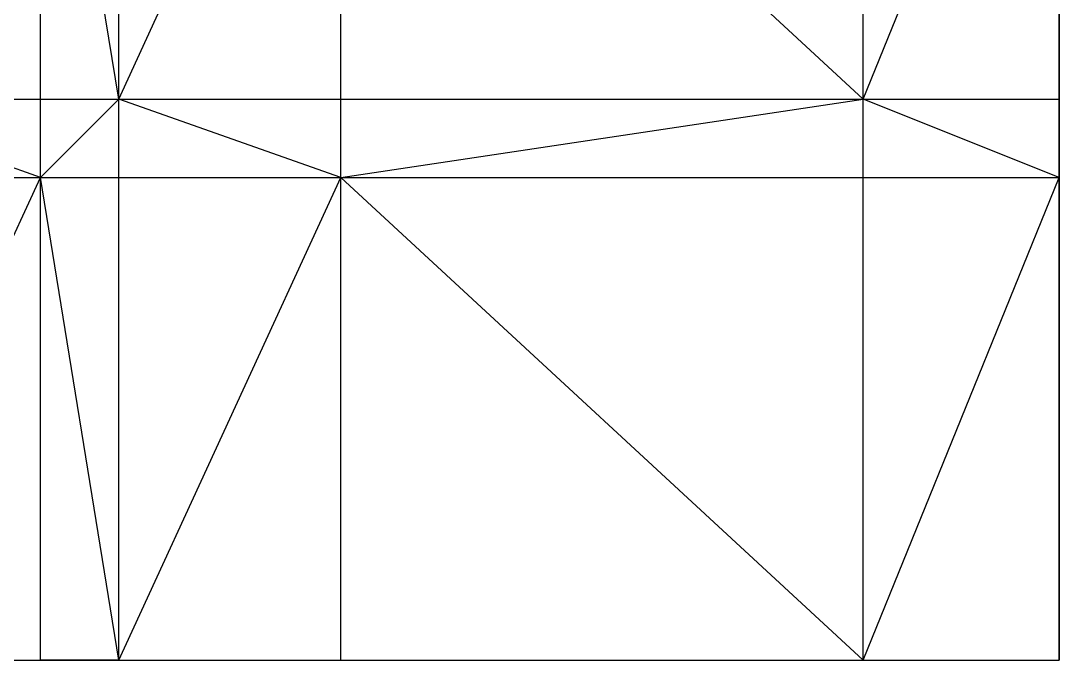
# Model space of a CAD drawing. Header units: metres. Extents: x 0 to 30, y 0 to 40.
# Drawn here: x 14.1 to 30, y 0 to 9.8 of the extents above; entities that cross this region are included whole.
import ezdxf

# ---------------------------------------------------------------- set-up
doc = ezdxf.new("R2010")
doc.units = ezdxf.units.M
for name, color, linetype in [('beam_x', 3, 'Continuous'), ('beam_y', 4, 'Continuous'), ('brace_xz', 1, 'Continuous'), ('brace_yz', 1, 'Continuous'), ('column', 7, 'Continuous'), ('floor_brace', 6, 'Continuous'), ('shear_wall_xz', 130, 'Continuous'), ('shear_wall_yz', 130, 'Continuous')]:
    doc.layers.add(name, color=color, linetype=linetype)

msp = doc.modelspace()

# ---------------------------------------------------------------- linework, layer by layer
at = {"layer": 'beam_x'}
for p, q in [((11, 8.6), (14.4, 8.6)), ((11, 8.6, 15), (14.4, 8.6, 15)), ((11, 8.6, 27), (14.4, 8.6, 27)), ((11, 8.6, 39), (14.4, 8.6, 39)), ((11, 8.6, 51), (14.4, 8.6, 51)), ((11, 8.6, 63), (14.4, 8.6, 63)), ((11, 8.6, 75), (14.4, 8.6, 75)), ((11, 8.6, 87), (14.4, 8.6, 87)), ((11, 8.6, 99), (14.4, 8.6, 99)), ((11, 8.6, 111), (14.4, 8.6, 111)), ((11, 8.6, 123), (14.4, 8.6, 123)), ((11, 8.6, 135), (14.4, 8.6, 135)), ((11, 8.6, 147), (14.4, 8.6, 147)), ((14.4, 8.6), (15.6, 8.6)), ((14.4, 8.6, 9), (15.6, 8.6, 9)), ((14.4, 8.6, 15), (15.6, 8.6, 15)), ((14.4, 8.6, 21), (15.6, 8.6, 21)), ((14.4, 8.6, 27), (15.6, 8.6, 27)), ((14.4, 8.6, 33), (15.6, 8.6, 33)), ((14.4, 8.6, 39), (15.6, 8.6, 39)), ((14.4, 8.6, 45), (15.6, 8.6, 45)), ((14.4, 8.6, 51), (15.6, 8.6, 51)), ((14.4, 8.6, 57), (15.6, 8.6, 57)), ((14.4, 8.6, 63), (15.6, 8.6, 63)), ((14.4, 8.6, 69), (15.6, 8.6, 69)), ((14.4, 8.6, 75), (15.6, 8.6, 75)), ((14.4, 8.6, 81), (15.6, 8.6, 81)), ((14.4, 8.6, 87), (15.6, 8.6, 87)), ((14.4, 8.6, 93), (15.6, 8.6, 93)), ((14.4, 8.6, 99), (15.6, 8.6, 99)), ((14.4, 8.6, 105), (15.6, 8.6, 105)), ((14.4, 8.6, 111), (15.6, 8.6, 111)), ((14.4, 8.6, 117), (15.6, 8.6, 117)), ((14.4, 8.6, 123), (15.6, 8.6, 123)), ((14.4, 8.6, 129), (15.6, 8.6, 129)), ((14.4, 8.6, 135), (15.6, 8.6, 135)), ((14.4, 8.6, 141), (15.6, 8.6, 141)), ((14.4, 8.6, 147), (15.6, 8.6, 147)), ((14.4, 8.6, 153), (15.6, 8.6, 153)), ((15.6, 8.6), (19, 8.6)), ((15.6, 8.6, 15), (19, 8.6, 15)), ((15.6, 8.6, 27), (19, 8.6, 27)), ((15.6, 8.6, 39), (19, 8.6, 39)), ((15.6, 8.6, 51), (19, 8.6, 51)), ((15.6, 8.6, 63), (19, 8.6, 63)), ((15.6, 8.6, 75), (19, 8.6, 75)), ((15.6, 8.6, 87), (19, 8.6, 87)), ((15.6, 8.6, 99), (19, 8.6, 99)), ((15.6, 8.6, 111), (19, 8.6, 111)), ((15.6, 8.6, 123), (19, 8.6, 123)), ((15.6, 8.6, 135), (19, 8.6, 135)), ((15.6, 8.6, 147), (19, 8.6, 147)), ((19, 8.6), (27, 8.6)), ((19, 8.6, 15), (27, 8.6, 15)), ((19, 8.6, 27), (27, 8.6, 27)), ((19, 8.6, 39), (27, 8.6, 39)), ((19, 8.6, 51), (27, 8.6, 51)), ((19, 8.6, 63), (27, 8.6, 63)), ((19, 8.6, 75), (27, 8.6, 75)), ((19, 8.6, 87), (27, 8.6, 87)), ((19, 8.6, 99), (27, 8.6, 99)), ((19, 8.6, 111), (27, 8.6, 111)), ((19, 8.6, 123), (27, 8.6, 123)), ((19, 8.6, 135), (27, 8.6, 135)), ((19, 8.6, 147), (27, 8.6, 147)), ((27, 8.6), (30, 8.6)), ((27, 8.6, 15), (30, 8.6, 15)), ((27, 8.6, 27), (30, 8.6, 27)), ((27, 8.6, 39), (30, 8.6, 39)), ((27, 8.6, 51), (30, 8.6, 51)), ((27, 8.6, 63), (30, 8.6, 63)), ((27, 8.6, 75), (30, 8.6, 75)), ((27, 8.6, 87), (30, 8.6, 87)), ((27, 8.6, 99), (30, 8.6, 99)), ((27, 8.6, 111), (30, 8.6, 111)), ((27, 8.6, 123), (30, 8.6, 123)), ((27, 8.6, 135), (30, 8.6, 135)), ((27, 8.6, 147), (30, 8.6, 147)), ((11, 7.4), (14.4, 7.4)), ((11, 7.4, 15), (14.4, 7.4, 15)), ((11, 7.4, 27), (14.4, 7.4, 27)), ((11, 7.4, 39), (14.4, 7.4, 39)), ((11, 7.4, 51), (14.4, 7.4, 51)), ((11, 7.4, 63), (14.4, 7.4, 63)), ((11, 7.4, 75), (14.4, 7.4, 75)), ((11, 7.4, 87), (14.4, 7.4, 87)), ((11, 7.4, 99), (14.4, 7.4, 99)), ((11, 7.4, 111), (14.4, 7.4, 111)), ((11, 7.4, 123), (14.4, 7.4, 123)), ((11, 7.4, 135), (14.4, 7.4, 135)), ((11, 7.4, 147), (14.4, 7.4, 147)), ((14.4, 7.4), (15.6, 7.4)), ((14.4, 7.4, 9), (15.6, 7.4, 9)), ((14.4, 7.4, 15), (15.6, 7.4, 15)), ((14.4, 7.4, 21), (15.6, 7.4, 21)), ((14.4, 7.4, 27), (15.6, 7.4, 27)), ((14.4, 7.4, 33), (15.6, 7.4, 33)), ((14.4, 7.4, 39), (15.6, 7.4, 39)), ((14.4, 7.4, 45), (15.6, 7.4, 45)), ((14.4, 7.4, 51), (15.6, 7.4, 51)), ((14.4, 7.4, 57), (15.6, 7.4, 57)), ((14.4, 7.4, 63), (15.6, 7.4, 63)), ((14.4, 7.4, 69), (15.6, 7.4, 69)), ((14.4, 7.4, 75), (15.6, 7.4, 75)), ((14.4, 7.4, 81), (15.6, 7.4, 81)), ((14.4, 7.4, 87), (15.6, 7.4, 87)), ((14.4, 7.4, 93), (15.6, 7.4, 93)), ((14.4, 7.4, 99), (15.6, 7.4, 99)), ((14.4, 7.4, 105), (15.6, 7.4, 105)), ((14.4, 7.4, 111), (15.6, 7.4, 111)), ((14.4, 7.4, 117), (15.6, 7.4, 117)), ((14.4, 7.4, 123), (15.6, 7.4, 123)), ((14.4, 7.4, 129), (15.6, 7.4, 129)), ((14.4, 7.4, 135), (15.6, 7.4, 135)), ((14.4, 7.4, 141), (15.6, 7.4, 141)), ((14.4, 7.4, 147), (15.6, 7.4, 147)), ((14.4, 7.4, 153), (15.6, 7.4, 153)), ((15.6, 7.4), (19, 7.4)), ((15.6, 7.4, 15), (19, 7.4, 15)), ((15.6, 7.4, 27), (19, 7.4, 27)), ((15.6, 7.4, 39), (19, 7.4, 39)), ((15.6, 7.4, 51), (19, 7.4, 51)), ((15.6, 7.4, 63), (19, 7.4, 63)), ((15.6, 7.4, 75), (19, 7.4, 75)), ((15.6, 7.4, 87), (19, 7.4, 87)), ((15.6, 7.4, 99), (19, 7.4, 99)), ((15.6, 7.4, 111), (19, 7.4, 111)), ((15.6, 7.4, 123), (19, 7.4, 123)), ((15.6, 7.4, 135), (19, 7.4, 135)), ((15.6, 7.4, 147), (19, 7.4, 147)), ((19, 7.4), (27, 7.4)), ((19, 7.4, 15), (27, 7.4, 15)), ((19, 7.4, 27), (27, 7.4, 27)), ((19, 7.4, 39), (27, 7.4, 39)), ((19, 7.4, 51), (27, 7.4, 51)), ((19, 7.4, 63), (27, 7.4, 63)), ((19, 7.4, 75), (27, 7.4, 75)), ((19, 7.4, 87), (27, 7.4, 87)), ((19, 7.4, 99), (27, 7.4, 99)), ((19, 7.4, 111), (27, 7.4, 111)), ((19, 7.4, 123), (27, 7.4, 123)), ((19, 7.4, 135), (27, 7.4, 135)), ((19, 7.4, 147), (27, 7.4, 147)), ((27, 7.4), (30, 7.4)), ((27, 7.4, 15), (30, 7.4, 15)), ((27, 7.4, 27), (30, 7.4, 27)), ((27, 7.4, 39), (30, 7.4, 39)), ((27, 7.4, 51), (30, 7.4, 51)), ((27, 7.4, 63), (30, 7.4, 63)), ((27, 7.4, 75), (30, 7.4, 75)), ((27, 7.4, 87), (30, 7.4, 87)), ((27, 7.4, 99), (30, 7.4, 99)), ((27, 7.4, 111), (30, 7.4, 111)), ((27, 7.4, 123), (30, 7.4, 123)), ((27, 7.4, 135), (30, 7.4, 135)), ((27, 7.4, 147), (30, 7.4, 147)), ((11, 0), (14.4, 0)), ((11, 0, 9), (14.4, 0, 9)), ((11, 0, 15), (14.4, 0, 15)), ((11, 0, 21), (14.4, 0, 21)), ((11, 0, 27), (14.4, 0, 27)), ((11, 0, 33), (14.4, 0, 33)), ((11, 0, 39), (14.4, 0, 39)), ((11, 0, 45), (14.4, 0, 45)), ((11, 0, 51), (14.4, 0, 51)), ((11, 0, 57), (14.4, 0, 57)), ((11, 0, 63), (14.4, 0, 63)), ((11, 0, 69), (14.4, 0, 69)), ((11, 0, 75), (14.4, 0, 75)), ((11, 0, 81), (14.4, 0, 81)), ((11, 0, 87), (14.4, 0, 87)), ((11, 0, 93), (14.4, 0, 93)), ((11, 0, 99), (14.4, 0, 99)), ((11, 0, 105), (14.4, 0, 105)), ((11, 0, 111), (14.4, 0, 111)), ((11, 0, 117), (14.4, 0, 117)), ((11, 0, 123), (14.4, 0, 123)), ((11, 0, 129), (14.4, 0, 129)), ((11, 0, 135), (14.4, 0, 135)), ((11, 0, 141), (14.4, 0, 141)), ((11, 0, 147), (14.4, 0, 147)), ((11, 0, 153), (14.4, 0, 153)), ((14.4, 0), (15.6, 0)), ((14.4, 0, 9), (15.6, 0, 9)), ((14.4, 0, 15), (15.6, 0, 15)), ((14.4, 0, 21), (15.6, 0, 21)), ((14.4, 0, 27), (15.6, 0, 27)), ((14.4, 0, 33), (15.6, 0, 33)), ((14.4, 0, 39), (15.6, 0, 39)), ((14.4, 0, 45), (15.6, 0, 45)), ((14.4, 0, 51), (15.6, 0, 51)), ((14.4, 0, 57), (15.6, 0, 57)), ((14.4, 0, 63), (15.6, 0, 63)), ((14.4, 0, 69), (15.6, 0, 69)), ((14.4, 0, 75), (15.6, 0, 75)), ((14.4, 0, 81), (15.6, 0, 81)), ((14.4, 0, 87), (15.6, 0, 87)), ((14.4, 0, 93), (15.6, 0, 93)), ((14.4, 0, 99), (15.6, 0, 99)), ((14.4, 0, 105), (15.6, 0, 105)), ((14.4, 0, 111), (15.6, 0, 111)), ((14.4, 0, 117), (15.6, 0, 117)), ((14.4, 0, 123), (15.6, 0, 123)), ((14.4, 0, 129), (15.6, 0, 129)), ((14.4, 0, 135), (15.6, 0, 135)), ((14.4, 0, 141), (15.6, 0, 141)), ((14.4, 0, 147), (15.6, 0, 147)), ((14.4, 0, 153), (15.6, 0, 153)), ((15.6, 0), (19, 0)), ((15.6, 0, 9), (19, 0, 9)), ((15.6, 0, 15), (19, 0, 15)), ((15.6, 0, 21), (19, 0, 21)), ((15.6, 0, 27), (19, 0, 27)), ((15.6, 0, 33), (19, 0, 33)), ((15.6, 0, 39), (19, 0, 39)), ((15.6, 0, 45), (19, 0, 45)), ((15.6, 0, 51), (19, 0, 51)), ((15.6, 0, 57), (19, 0, 57)), ((15.6, 0, 63), (19, 0, 63)), ((15.6, 0, 69), (19, 0, 69)), ((15.6, 0, 75), (19, 0, 75)), ((15.6, 0, 81), (19, 0, 81)), ((15.6, 0, 87), (19, 0, 87)), ((15.6, 0, 93), (19, 0, 93)), ((15.6, 0, 99), (19, 0, 99)), ((15.6, 0, 105), (19, 0, 105)), ((15.6, 0, 111), (19, 0, 111)), ((15.6, 0, 117), (19, 0, 117)), ((15.6, 0, 123), (19, 0, 123)), ((15.6, 0, 129), (19, 0, 129)), ((15.6, 0, 135), (19, 0, 135)), ((15.6, 0, 141), (19, 0, 141)), ((15.6, 0, 147), (19, 0, 147)), ((15.6, 0, 153), (19, 0, 153)), ((19, 0), (27, 0)), ((19, 0, 9), (27, 0, 9)), ((19, 0, 15), (27, 0, 15)), ((19, 0, 21), (27, 0, 21)), ((19, 0, 27), (27, 0, 27)), ((19, 0, 33), (27, 0, 33)), ((19, 0, 39), (27, 0, 39)), ((19, 0, 45), (27, 0, 45)), ((19, 0, 51), (27, 0, 51)), ((19, 0, 57), (27, 0, 57)), ((19, 0, 63), (27, 0, 63)), ((19, 0, 69), (27, 0, 69)), ((19, 0, 75), (27, 0, 75)), ((19, 0, 81), (27, 0, 81)), ((19, 0, 87), (27, 0, 87)), ((19, 0, 93), (27, 0, 93)), ((19, 0, 99), (27, 0, 99)), ((19, 0, 105), (27, 0, 105)), ((19, 0, 111), (27, 0, 111)), ((19, 0, 117), (27, 0, 117)), ((19, 0, 123), (27, 0, 123)), ((19, 0, 129), (27, 0, 129)), ((19, 0, 135), (27, 0, 135)), ((19, 0, 141), (27, 0, 141)), ((19, 0, 147), (27, 0, 147)), ((19, 0, 153), (27, 0, 153)), ((27, 0), (30, 0)), ((27, 0, 9), (30, 0, 9)), ((27, 0, 15), (30, 0, 15)), ((27, 0, 21), (30, 0, 21)), ((27, 0, 27), (30, 0, 27)), ((27, 0, 33), (30, 0, 33)), ((27, 0, 39), (30, 0, 39)), ((27, 0, 45), (30, 0, 45)), ((27, 0, 51), (30, 0, 51)), ((27, 0, 57), (30, 0, 57)), ((27, 0, 63), (30, 0, 63)), ((27, 0, 69), (30, 0, 69)), ((27, 0, 75), (30, 0, 75)), ((27, 0, 81), (30, 0, 81)), ((27, 0, 87), (30, 0, 87)), ((27, 0, 93), (30, 0, 93)), ((27, 0, 99), (30, 0, 99)), ((27, 0, 105), (30, 0, 105)), ((27, 0, 111), (30, 0, 111)), ((27, 0, 117), (30, 0, 117)), ((27, 0, 123), (30, 0, 123)), ((27, 0, 129), (30, 0, 129)), ((27, 0, 135), (30, 0, 135)), ((27, 0, 141), (30, 0, 141)), ((27, 0, 147), (30, 0, 147)), ((27, 0, 153), (30, 0, 153))]:
    msp.add_line(p, q, dxfattribs=at)
at = {"layer": 'beam_y'}
for p, q in [((14.4, 8.6), (14.4, 16)), ((14.4, 8.6, 9), (14.4, 16, 9)), ((14.4, 8.6, 15), (14.4, 16, 15)), ((14.4, 8.6, 21), (14.4, 16, 21)), ((14.4, 8.6, 27), (14.4, 16, 27)), ((14.4, 8.6, 33), (14.4, 16, 33)), ((14.4, 8.6, 39), (14.4, 16, 39)), ((14.4, 8.6, 45), (14.4, 16, 45)), ((14.4, 8.6, 51), (14.4, 16, 51)), ((14.4, 8.6, 57), (14.4, 16, 57)), ((14.4, 8.6, 63), (14.4, 16, 63)), ((14.4, 8.6, 69), (14.4, 16, 69)), ((14.4, 8.6, 75), (14.4, 16, 75)), ((14.4, 8.6, 81), (14.4, 16, 81)), ((14.4, 8.6, 87), (14.4, 16, 87)), ((14.4, 8.6, 93), (14.4, 16, 93)), ((14.4, 8.6, 99), (14.4, 16, 99)), ((14.4, 8.6, 105), (14.4, 16, 105)), ((14.4, 8.6, 111), (14.4, 16, 111)), ((14.4, 8.6, 117), (14.4, 16, 117)), ((14.4, 8.6, 123), (14.4, 16, 123)), ((14.4, 8.6, 129), (14.4, 16, 129)), ((14.4, 8.6, 135), (14.4, 16, 135)), ((14.4, 8.6, 141), (14.4, 16, 141)), ((14.4, 8.6, 147), (14.4, 16, 147)), ((14.4, 8.6, 153), (14.4, 16, 153)), ((15.6, 8.6), (15.6, 16)), ((15.6, 8.6, 9), (15.6, 16, 9)), ((15.6, 8.6, 15), (15.6, 16, 15)), ((15.6, 8.6, 21), (15.6, 16, 21)), ((15.6, 8.6, 27), (15.6, 16, 27)), ((15.6, 8.6, 33), (15.6, 16, 33)), ((15.6, 8.6, 39), (15.6, 16, 39)), ((15.6, 8.6, 45), (15.6, 16, 45)), ((15.6, 8.6, 51), (15.6, 16, 51)), ((15.6, 8.6, 57), (15.6, 16, 57)), ((15.6, 8.6, 63), (15.6, 16, 63)), ((15.6, 8.6, 69), (15.6, 16, 69)), ((15.6, 8.6, 75), (15.6, 16, 75)), ((15.6, 8.6, 81), (15.6, 16, 81)), ((15.6, 8.6, 87), (15.6, 16, 87)), ((15.6, 8.6, 93), (15.6, 16, 93)), ((15.6, 8.6, 99), (15.6, 16, 99)), ((15.6, 8.6, 105), (15.6, 16, 105)), ((15.6, 8.6, 111), (15.6, 16, 111)), ((15.6, 8.6, 117), (15.6, 16, 117)), ((15.6, 8.6, 123), (15.6, 16, 123)), ((15.6, 8.6, 129), (15.6, 16, 129)), ((15.6, 8.6, 135), (15.6, 16, 135)), ((15.6, 8.6, 141), (15.6, 16, 141)), ((15.6, 8.6, 147), (15.6, 16, 147)), ((15.6, 8.6, 153), (15.6, 16, 153)), ((19, 8.6, 9), (19, 16, 9)), ((19, 8.6, 21), (19, 16, 21)), ((19, 8.6, 33), (19, 16, 33)), ((19, 8.6, 45), (19, 16, 45)), ((19, 8.6, 57), (19, 16, 57)), ((19, 8.6, 69), (19, 16, 69)), ((19, 8.6, 81), (19, 16, 81)), ((19, 8.6, 93), (19, 16, 93)), ((19, 8.6, 105), (19, 16, 105)), ((19, 8.6, 117), (19, 16, 117)), ((19, 8.6, 129), (19, 16, 129)), ((19, 8.6, 141), (19, 16, 141)), ((19, 8.6, 153), (19, 16, 153)), ((27, 8.6, 9), (27, 16, 9)), ((27, 8.6, 21), (27, 16, 21)), ((27, 8.6, 33), (27, 16, 33)), ((27, 8.6, 45), (27, 16, 45)), ((27, 8.6, 57), (27, 16, 57)), ((27, 8.6, 69), (27, 16, 69)), ((27, 8.6, 81), (27, 16, 81)), ((27, 8.6, 93), (27, 16, 93)), ((27, 8.6, 105), (27, 16, 105)), ((27, 8.6, 117), (27, 16, 117)), ((27, 8.6, 129), (27, 16, 129)), ((27, 8.6, 141), (27, 16, 141)), ((27, 8.6, 153), (27, 16, 153)), ((30, 8.6), (30, 16)), ((30, 8.6, 9), (30, 16, 9)), ((30, 8.6, 15), (30, 16, 15)), ((30, 8.6, 21), (30, 16, 21)), ((30, 8.6, 27), (30, 16, 27)), ((30, 8.6, 33), (30, 16, 33)), ((30, 8.6, 39), (30, 16, 39)), ((30, 8.6, 45), (30, 16, 45)), ((30, 8.6, 51), (30, 16, 51)), ((30, 8.6, 57), (30, 16, 57)), ((30, 8.6, 63), (30, 16, 63)), ((30, 8.6, 69), (30, 16, 69)), ((30, 8.6, 75), (30, 16, 75)), ((30, 8.6, 81), (30, 16, 81)), ((30, 8.6, 87), (30, 16, 87)), ((30, 8.6, 93), (30, 16, 93)), ((30, 8.6, 99), (30, 16, 99)), ((30, 8.6, 105), (30, 16, 105)), ((30, 8.6, 111), (30, 16, 111)), ((30, 8.6, 117), (30, 16, 117)), ((30, 8.6, 123), (30, 16, 123)), ((30, 8.6, 129), (30, 16, 129)), ((30, 8.6, 135), (30, 16, 135)), ((30, 8.6, 141), (30, 16, 141)), ((30, 8.6, 147), (30, 16, 147)), ((30, 8.6, 153), (30, 16, 153)), ((14.4, 7.4), (14.4, 8.6)), ((14.4, 7.4, 9), (14.4, 8.6, 9)), ((14.4, 7.4, 15), (14.4, 8.6, 15)), ((14.4, 7.4, 21), (14.4, 8.6, 21)), ((14.4, 7.4, 27), (14.4, 8.6, 27)), ((14.4, 7.4, 33), (14.4, 8.6, 33)), ((14.4, 7.4, 39), (14.4, 8.6, 39)), ((14.4, 7.4, 45), (14.4, 8.6, 45)), ((14.4, 7.4, 51), (14.4, 8.6, 51)), ((14.4, 7.4, 57), (14.4, 8.6, 57)), ((14.4, 7.4, 63), (14.4, 8.6, 63)), ((14.4, 7.4, 69), (14.4, 8.6, 69)), ((14.4, 7.4, 75), (14.4, 8.6, 75)), ((14.4, 7.4, 81), (14.4, 8.6, 81)), ((14.4, 7.4, 87), (14.4, 8.6, 87)), ((14.4, 7.4, 93), (14.4, 8.6, 93)), ((14.4, 7.4, 99), (14.4, 8.6, 99)), ((14.4, 7.4, 105), (14.4, 8.6, 105)), ((14.4, 7.4, 111), (14.4, 8.6, 111)), ((14.4, 7.4, 117), (14.4, 8.6, 117)), ((14.4, 7.4, 123), (14.4, 8.6, 123)), ((14.4, 7.4, 129), (14.4, 8.6, 129)), ((14.4, 7.4, 135), (14.4, 8.6, 135)), ((14.4, 7.4, 141), (14.4, 8.6, 141)), ((14.4, 7.4, 147), (14.4, 8.6, 147)), ((14.4, 7.4, 153), (14.4, 8.6, 153)), ((15.6, 7.4), (15.6, 8.6)), ((15.6, 7.4, 9), (15.6, 8.6, 9)), ((15.6, 7.4, 15), (15.6, 8.6, 15)), ((15.6, 7.4, 21), (15.6, 8.6, 21)), ((15.6, 7.4, 27), (15.6, 8.6, 27)), ((15.6, 7.4, 33), (15.6, 8.6, 33)), ((15.6, 7.4, 39), (15.6, 8.6, 39)), ((15.6, 7.4, 45), (15.6, 8.6, 45)), ((15.6, 7.4, 51), (15.6, 8.6, 51)), ((15.6, 7.4, 57), (15.6, 8.6, 57)), ((15.6, 7.4, 63), (15.6, 8.6, 63)), ((15.6, 7.4, 69), (15.6, 8.6, 69)), ((15.6, 7.4, 75), (15.6, 8.6, 75)), ((15.6, 7.4, 81), (15.6, 8.6, 81)), ((15.6, 7.4, 87), (15.6, 8.6, 87)), ((15.6, 7.4, 93), (15.6, 8.6, 93)), ((15.6, 7.4, 99), (15.6, 8.6, 99)), ((15.6, 7.4, 105), (15.6, 8.6, 105)), ((15.6, 7.4, 111), (15.6, 8.6, 111)), ((15.6, 7.4, 117), (15.6, 8.6, 117)), ((15.6, 7.4, 123), (15.6, 8.6, 123)), ((15.6, 7.4, 129), (15.6, 8.6, 129)), ((15.6, 7.4, 135), (15.6, 8.6, 135)), ((15.6, 7.4, 141), (15.6, 8.6, 141)), ((15.6, 7.4, 147), (15.6, 8.6, 147)), ((15.6, 7.4, 153), (15.6, 8.6, 153)), ((19, 7.4, 9), (19, 8.6, 9)), ((19, 7.4, 21), (19, 8.6, 21)), ((19, 7.4, 33), (19, 8.6, 33)), ((19, 7.4, 45), (19, 8.6, 45)), ((19, 7.4, 57), (19, 8.6, 57)), ((19, 7.4, 69), (19, 8.6, 69)), ((19, 7.4, 81), (19, 8.6, 81)), ((19, 7.4, 93), (19, 8.6, 93)), ((19, 7.4, 105), (19, 8.6, 105)), ((19, 7.4, 117), (19, 8.6, 117)), ((19, 7.4, 129), (19, 8.6, 129)), ((19, 7.4, 141), (19, 8.6, 141)), ((19, 7.4, 153), (19, 8.6, 153)), ((27, 7.4, 9), (27, 8.6, 9)), ((27, 7.4, 21), (27, 8.6, 21)), ((27, 7.4, 33), (27, 8.6, 33)), ((27, 7.4, 45), (27, 8.6, 45)), ((27, 7.4, 57), (27, 8.6, 57)), ((27, 7.4, 69), (27, 8.6, 69)), ((27, 7.4, 81), (27, 8.6, 81)), ((27, 7.4, 93), (27, 8.6, 93)), ((27, 7.4, 105), (27, 8.6, 105)), ((27, 7.4, 117), (27, 8.6, 117)), ((27, 7.4, 129), (27, 8.6, 129)), ((27, 7.4, 141), (27, 8.6, 141)), ((27, 7.4, 153), (27, 8.6, 153)), ((30, 7.4), (30, 8.6)), ((30, 7.4, 9), (30, 8.6, 9)), ((30, 7.4, 15), (30, 8.6, 15)), ((30, 7.4, 21), (30, 8.6, 21)), ((30, 7.4, 27), (30, 8.6, 27)), ((30, 7.4, 33), (30, 8.6, 33)), ((30, 7.4, 39), (30, 8.6, 39)), ((30, 7.4, 45), (30, 8.6, 45)), ((30, 7.4, 51), (30, 8.6, 51)), ((30, 7.4, 57), (30, 8.6, 57)), ((30, 7.4, 63), (30, 8.6, 63)), ((30, 7.4, 69), (30, 8.6, 69)), ((30, 7.4, 75), (30, 8.6, 75)), ((30, 7.4, 81), (30, 8.6, 81)), ((30, 7.4, 87), (30, 8.6, 87)), ((30, 7.4, 93), (30, 8.6, 93)), ((30, 7.4, 99), (30, 8.6, 99)), ((30, 7.4, 105), (30, 8.6, 105)), ((30, 7.4, 111), (30, 8.6, 111)), ((30, 7.4, 117), (30, 8.6, 117)), ((30, 7.4, 123), (30, 8.6, 123)), ((30, 7.4, 129), (30, 8.6, 129)), ((30, 7.4, 135), (30, 8.6, 135)), ((30, 7.4, 141), (30, 8.6, 141)), ((30, 7.4, 147), (30, 8.6, 147)), ((30, 7.4, 153), (30, 8.6, 153)), ((14.4, 0), (14.4, 7.4)), ((14.4, 0, 9), (14.4, 7.4, 9)), ((14.4, 0, 15), (14.4, 7.4, 15)), ((14.4, 0, 21), (14.4, 7.4, 21)), ((14.4, 0, 27), (14.4, 7.4, 27)), ((14.4, 0, 33), (14.4, 7.4, 33)), ((14.4, 0, 39), (14.4, 7.4, 39)), ((14.4, 0, 45), (14.4, 7.4, 45)), ((14.4, 0, 51), (14.4, 7.4, 51)), ((14.4, 0, 57), (14.4, 7.4, 57)), ((14.4, 0, 63), (14.4, 7.4, 63)), ((14.4, 0, 69), (14.4, 7.4, 69)), ((14.4, 0, 75), (14.4, 7.4, 75)), ((14.4, 0, 81), (14.4, 7.4, 81)), ((14.4, 0, 87), (14.4, 7.4, 87)), ((14.4, 0, 93), (14.4, 7.4, 93)), ((14.4, 0, 99), (14.4, 7.4, 99)), ((14.4, 0, 105), (14.4, 7.4, 105)), ((14.4, 0, 111), (14.4, 7.4, 111)), ((14.4, 0, 117), (14.4, 7.4, 117)), ((14.4, 0, 123), (14.4, 7.4, 123)), ((14.4, 0, 129), (14.4, 7.4, 129)), ((14.4, 0, 135), (14.4, 7.4, 135)), ((14.4, 0, 141), (14.4, 7.4, 141)), ((14.4, 0, 147), (14.4, 7.4, 147)), ((14.4, 0, 153), (14.4, 7.4, 153)), ((15.6, 0), (15.6, 7.4)), ((15.6, 0, 9), (15.6, 7.4, 9)), ((15.6, 0, 15), (15.6, 7.4, 15)), ((15.6, 0, 21), (15.6, 7.4, 21)), ((15.6, 0, 27), (15.6, 7.4, 27)), ((15.6, 0, 33), (15.6, 7.4, 33)), ((15.6, 0, 39), (15.6, 7.4, 39)), ((15.6, 0, 45), (15.6, 7.4, 45)), ((15.6, 0, 51), (15.6, 7.4, 51)), ((15.6, 0, 57), (15.6, 7.4, 57)), ((15.6, 0, 63), (15.6, 7.4, 63)), ((15.6, 0, 69), (15.6, 7.4, 69)), ((15.6, 0, 75), (15.6, 7.4, 75)), ((15.6, 0, 81), (15.6, 7.4, 81)), ((15.6, 0, 87), (15.6, 7.4, 87)), ((15.6, 0, 93), (15.6, 7.4, 93)), ((15.6, 0, 99), (15.6, 7.4, 99)), ((15.6, 0, 105), (15.6, 7.4, 105)), ((15.6, 0, 111), (15.6, 7.4, 111)), ((15.6, 0, 117), (15.6, 7.4, 117)), ((15.6, 0, 123), (15.6, 7.4, 123)), ((15.6, 0, 129), (15.6, 7.4, 129)), ((15.6, 0, 135), (15.6, 7.4, 135)), ((15.6, 0, 141), (15.6, 7.4, 141)), ((15.6, 0, 147), (15.6, 7.4, 147)), ((15.6, 0, 153), (15.6, 7.4, 153)), ((19, 0, 9), (19, 7.4, 9)), ((19, 0, 21), (19, 7.4, 21)), ((19, 0, 33), (19, 7.4, 33)), ((19, 0, 45), (19, 7.4, 45)), ((19, 0, 57), (19, 7.4, 57)), ((19, 0, 69), (19, 7.4, 69)), ((19, 0, 81), (19, 7.4, 81)), ((19, 0, 93), (19, 7.4, 93)), ((19, 0, 105), (19, 7.4, 105)), ((19, 0, 117), (19, 7.4, 117)), ((19, 0, 129), (19, 7.4, 129)), ((19, 0, 141), (19, 7.4, 141)), ((19, 0, 153), (19, 7.4, 153)), ((27, 0, 9), (27, 7.4, 9)), ((27, 0, 21), (27, 7.4, 21)), ((27, 0, 33), (27, 7.4, 33)), ((27, 0, 45), (27, 7.4, 45)), ((27, 0, 57), (27, 7.4, 57)), ((27, 0, 69), (27, 7.4, 69)), ((27, 0, 81), (27, 7.4, 81)), ((27, 0, 93), (27, 7.4, 93)), ((27, 0, 105), (27, 7.4, 105)), ((27, 0, 117), (27, 7.4, 117)), ((27, 0, 129), (27, 7.4, 129)), ((27, 0, 141), (27, 7.4, 141)), ((27, 0, 153), (27, 7.4, 153)), ((30, 0), (30, 7.4)), ((30, 0, 9), (30, 7.4, 9)), ((30, 0, 15), (30, 7.4, 15)), ((30, 0, 21), (30, 7.4, 21)), ((30, 0, 27), (30, 7.4, 27)), ((30, 0, 33), (30, 7.4, 33)), ((30, 0, 39), (30, 7.4, 39)), ((30, 0, 45), (30, 7.4, 45)), ((30, 0, 51), (30, 7.4, 51)), ((30, 0, 57), (30, 7.4, 57)), ((30, 0, 63), (30, 7.4, 63)), ((30, 0, 69), (30, 7.4, 69)), ((30, 0, 75), (30, 7.4, 75)), ((30, 0, 81), (30, 7.4, 81)), ((30, 0, 87), (30, 7.4, 87)), ((30, 0, 93), (30, 7.4, 93)), ((30, 0, 99), (30, 7.4, 99)), ((30, 0, 105), (30, 7.4, 105)), ((30, 0, 111), (30, 7.4, 111)), ((30, 0, 117), (30, 7.4, 117)), ((30, 0, 123), (30, 7.4, 123)), ((30, 0, 129), (30, 7.4, 129)), ((30, 0, 135), (30, 7.4, 135)), ((30, 0, 141), (30, 7.4, 141)), ((30, 0, 147), (30, 7.4, 147)), ((30, 0, 153), (30, 7.4, 153))]:
    msp.add_line(p, q, dxfattribs=at)
at = {"layer": 'brace_xz'}
for p, q in [((27, 0), (30, 0, 9)), ((27, 0, 39), (30, 0, 45)), ((27, 0, 75), (30, 0, 81)), ((27, 0, 111), (30, 0, 117)), ((27, 0, 147), (30, 0, 153))]:
    msp.add_line(p, q, dxfattribs=at)
at = {"layer": 'brace_yz'}
for p, q in [((30, 16), (30, 8.6, 9)), ((30, 16, 51), (30, 8.6, 57)), ((30, 16, 99), (30, 8.6, 105)), ((30, 16, 147), (30, 8.6, 153)), ((30, 7.4), (30, 0, 9)), ((30, 7.4, 51), (30, 0, 57)), ((30, 7.4, 99), (30, 0, 105)), ((30, 7.4, 147), (30, 0, 153))]:
    msp.add_line(p, q, dxfattribs=at)
at = {"layer": 'column'}
for p, q in [((14.4, 8.6), (14.4, 8.6, 9)), ((14.4, 8.6, 9), (14.4, 8.6, 15)), ((14.4, 8.6, 15), (14.4, 8.6, 21)), ((14.4, 8.6, 21), (14.4, 8.6, 27)), ((14.4, 8.6, 27), (14.4, 8.6, 33)), ((14.4, 8.6, 33), (14.4, 8.6, 39)), ((14.4, 8.6, 39), (14.4, 8.6, 45)), ((14.4, 8.6, 45), (14.4, 8.6, 51)), ((14.4, 8.6, 51), (14.4, 8.6, 57)), ((14.4, 8.6, 57), (14.4, 8.6, 63)), ((14.4, 8.6, 63), (14.4, 8.6, 69)), ((14.4, 8.6, 69), (14.4, 8.6, 75)), ((14.4, 8.6, 75), (14.4, 8.6, 81)), ((14.4, 8.6, 81), (14.4, 8.6, 87)), ((14.4, 8.6, 87), (14.4, 8.6, 93)), ((14.4, 8.6, 93), (14.4, 8.6, 99)), ((14.4, 8.6, 99), (14.4, 8.6, 105)), ((14.4, 8.6, 105), (14.4, 8.6, 111)), ((14.4, 8.6, 111), (14.4, 8.6, 117)), ((14.4, 8.6, 117), (14.4, 8.6, 123)), ((14.4, 8.6, 123), (14.4, 8.6, 129)), ((14.4, 8.6, 129), (14.4, 8.6, 135)), ((14.4, 8.6, 135), (14.4, 8.6, 141)), ((14.4, 8.6, 141), (14.4, 8.6, 147)), ((14.4, 8.6, 147), (14.4, 8.6, 153)), ((15.6, 8.6), (15.6, 8.6, 9)), ((15.6, 8.6, 9), (15.6, 8.6, 15)), ((15.6, 8.6, 15), (15.6, 8.6, 21)), ((15.6, 8.6, 21), (15.6, 8.6, 27)), ((15.6, 8.6, 27), (15.6, 8.6, 33)), ((15.6, 8.6, 33), (15.6, 8.6, 39)), ((15.6, 8.6, 39), (15.6, 8.6, 45)), ((15.6, 8.6, 45), (15.6, 8.6, 51)), ((15.6, 8.6, 51), (15.6, 8.6, 57)), ((15.6, 8.6, 57), (15.6, 8.6, 63)), ((15.6, 8.6, 63), (15.6, 8.6, 69)), ((15.6, 8.6, 69), (15.6, 8.6, 75)), ((15.6, 8.6, 75), (15.6, 8.6, 81)), ((15.6, 8.6, 81), (15.6, 8.6, 87)), ((15.6, 8.6, 87), (15.6, 8.6, 93)), ((15.6, 8.6, 93), (15.6, 8.6, 99)), ((15.6, 8.6, 99), (15.6, 8.6, 105)), ((15.6, 8.6, 105), (15.6, 8.6, 111)), ((15.6, 8.6, 111), (15.6, 8.6, 117)), ((15.6, 8.6, 117), (15.6, 8.6, 123)), ((15.6, 8.6, 123), (15.6, 8.6, 129)), ((15.6, 8.6, 129), (15.6, 8.6, 135)), ((15.6, 8.6, 135), (15.6, 8.6, 141)), ((15.6, 8.6, 141), (15.6, 8.6, 147)), ((15.6, 8.6, 147), (15.6, 8.6, 153)), ((19, 8.6), (19, 8.6, 9)), ((19, 8.6, 9), (19, 8.6, 15)), ((19, 8.6, 15), (19, 8.6, 21)), ((19, 8.6, 21), (19, 8.6, 27)), ((19, 8.6, 27), (19, 8.6, 33)), ((19, 8.6, 33), (19, 8.6, 39)), ((19, 8.6, 39), (19, 8.6, 45)), ((19, 8.6, 45), (19, 8.6, 51)), ((19, 8.6, 51), (19, 8.6, 57)), ((19, 8.6, 57), (19, 8.6, 63)), ((19, 8.6, 63), (19, 8.6, 69)), ((19, 8.6, 69), (19, 8.6, 75)), ((19, 8.6, 75), (19, 8.6, 81)), ((19, 8.6, 81), (19, 8.6, 87)), ((19, 8.6, 87), (19, 8.6, 93)), ((19, 8.6, 93), (19, 8.6, 99)), ((19, 8.6, 99), (19, 8.6, 105)), ((19, 8.6, 105), (19, 8.6, 111)), ((19, 8.6, 111), (19, 8.6, 117)), ((19, 8.6, 117), (19, 8.6, 123)), ((19, 8.6, 123), (19, 8.6, 129)), ((19, 8.6, 129), (19, 8.6, 135)), ((19, 8.6, 135), (19, 8.6, 141)), ((19, 8.6, 141), (19, 8.6, 147)), ((19, 8.6, 147), (19, 8.6, 153)), ((27, 8.6), (27, 8.6, 9)), ((27, 8.6, 9), (27, 8.6, 15)), ((27, 8.6, 15), (27, 8.6, 21)), ((27, 8.6, 21), (27, 8.6, 27)), ((27, 8.6, 27), (27, 8.6, 33)), ((27, 8.6, 33), (27, 8.6, 39)), ((27, 8.6, 39), (27, 8.6, 45)), ((27, 8.6, 45), (27, 8.6, 51)), ((27, 8.6, 51), (27, 8.6, 57)), ((27, 8.6, 57), (27, 8.6, 63)), ((27, 8.6, 63), (27, 8.6, 69)), ((27, 8.6, 69), (27, 8.6, 75)), ((27, 8.6, 75), (27, 8.6, 81)), ((27, 8.6, 81), (27, 8.6, 87)), ((27, 8.6, 87), (27, 8.6, 93)), ((27, 8.6, 93), (27, 8.6, 99)), ((27, 8.6, 99), (27, 8.6, 105)), ((27, 8.6, 105), (27, 8.6, 111)), ((27, 8.6, 111), (27, 8.6, 117)), ((27, 8.6, 117), (27, 8.6, 123)), ((27, 8.6, 123), (27, 8.6, 129)), ((27, 8.6, 129), (27, 8.6, 135)), ((27, 8.6, 135), (27, 8.6, 141)), ((27, 8.6, 141), (27, 8.6, 147)), ((27, 8.6, 147), (27, 8.6, 153)), ((30, 8.6), (30, 8.6, 9)), ((30, 8.6, 9), (30, 8.6, 15)), ((30, 8.6, 15), (30, 8.6, 21)), ((30, 8.6, 21), (30, 8.6, 27)), ((30, 8.6, 27), (30, 8.6, 33)), ((30, 8.6, 33), (30, 8.6, 39)), ((30, 8.6, 39), (30, 8.6, 45)), ((30, 8.6, 45), (30, 8.6, 51)), ((30, 8.6, 51), (30, 8.6, 57)), ((30, 8.6, 57), (30, 8.6, 63)), ((30, 8.6, 63), (30, 8.6, 69)), ((30, 8.6, 69), (30, 8.6, 75)), ((30, 8.6, 75), (30, 8.6, 81)), ((30, 8.6, 81), (30, 8.6, 87)), ((30, 8.6, 87), (30, 8.6, 93)), ((30, 8.6, 93), (30, 8.6, 99)), ((30, 8.6, 99), (30, 8.6, 105)), ((30, 8.6, 105), (30, 8.6, 111)), ((30, 8.6, 111), (30, 8.6, 117)), ((30, 8.6, 117), (30, 8.6, 123)), ((30, 8.6, 123), (30, 8.6, 129)), ((30, 8.6, 129), (30, 8.6, 135)), ((30, 8.6, 135), (30, 8.6, 141)), ((30, 8.6, 141), (30, 8.6, 147)), ((30, 8.6, 147), (30, 8.6, 153)), ((14.4, 7.4), (14.4, 7.4, 9)), ((14.4, 7.4, 9), (14.4, 7.4, 15)), ((14.4, 7.4, 15), (14.4, 7.4, 21)), ((14.4, 7.4, 21), (14.4, 7.4, 27)), ((14.4, 7.4, 27), (14.4, 7.4, 33)), ((14.4, 7.4, 33), (14.4, 7.4, 39)), ((14.4, 7.4, 39), (14.4, 7.4, 45)), ((14.4, 7.4, 45), (14.4, 7.4, 51)), ((14.4, 7.4, 51), (14.4, 7.4, 57)), ((14.4, 7.4, 57), (14.4, 7.4, 63)), ((14.4, 7.4, 63), (14.4, 7.4, 69)), ((14.4, 7.4, 69), (14.4, 7.4, 75)), ((14.4, 7.4, 75), (14.4, 7.4, 81)), ((14.4, 7.4, 81), (14.4, 7.4, 87)), ((14.4, 7.4, 87), (14.4, 7.4, 93)), ((14.4, 7.4, 93), (14.4, 7.4, 99)), ((14.4, 7.4, 99), (14.4, 7.4, 105)), ((14.4, 7.4, 105), (14.4, 7.4, 111)), ((14.4, 7.4, 111), (14.4, 7.4, 117)), ((14.4, 7.4, 117), (14.4, 7.4, 123)), ((14.4, 7.4, 123), (14.4, 7.4, 129)), ((14.4, 7.4, 129), (14.4, 7.4, 135)), ((14.4, 7.4, 135), (14.4, 7.4, 141)), ((14.4, 7.4, 141), (14.4, 7.4, 147)), ((14.4, 7.4, 147), (14.4, 7.4, 153)), ((15.6, 7.4), (15.6, 7.4, 9)), ((15.6, 7.4, 9), (15.6, 7.4, 15)), ((15.6, 7.4, 15), (15.6, 7.4, 21)), ((15.6, 7.4, 21), (15.6, 7.4, 27)), ((15.6, 7.4, 27), (15.6, 7.4, 33)), ((15.6, 7.4, 33), (15.6, 7.4, 39)), ((15.6, 7.4, 39), (15.6, 7.4, 45)), ((15.6, 7.4, 45), (15.6, 7.4, 51)), ((15.6, 7.4, 51), (15.6, 7.4, 57)), ((15.6, 7.4, 57), (15.6, 7.4, 63)), ((15.6, 7.4, 63), (15.6, 7.4, 69)), ((15.6, 7.4, 69), (15.6, 7.4, 75)), ((15.6, 7.4, 75), (15.6, 7.4, 81)), ((15.6, 7.4, 81), (15.6, 7.4, 87)), ((15.6, 7.4, 87), (15.6, 7.4, 93)), ((15.6, 7.4, 93), (15.6, 7.4, 99)), ((15.6, 7.4, 99), (15.6, 7.4, 105)), ((15.6, 7.4, 105), (15.6, 7.4, 111)), ((15.6, 7.4, 111), (15.6, 7.4, 117)), ((15.6, 7.4, 117), (15.6, 7.4, 123)), ((15.6, 7.4, 123), (15.6, 7.4, 129)), ((15.6, 7.4, 129), (15.6, 7.4, 135)), ((15.6, 7.4, 135), (15.6, 7.4, 141)), ((15.6, 7.4, 141), (15.6, 7.4, 147)), ((15.6, 7.4, 147), (15.6, 7.4, 153)), ((19, 7.4), (19, 7.4, 9)), ((19, 7.4, 9), (19, 7.4, 15)), ((19, 7.4, 15), (19, 7.4, 21)), ((19, 7.4, 21), (19, 7.4, 27)), ((19, 7.4, 27), (19, 7.4, 33)), ((19, 7.4, 33), (19, 7.4, 39)), ((19, 7.4, 39), (19, 7.4, 45)), ((19, 7.4, 45), (19, 7.4, 51)), ((19, 7.4, 51), (19, 7.4, 57)), ((19, 7.4, 57), (19, 7.4, 63)), ((19, 7.4, 63), (19, 7.4, 69)), ((19, 7.4, 69), (19, 7.4, 75)), ((19, 7.4, 75), (19, 7.4, 81)), ((19, 7.4, 81), (19, 7.4, 87)), ((19, 7.4, 87), (19, 7.4, 93)), ((19, 7.4, 93), (19, 7.4, 99)), ((19, 7.4, 99), (19, 7.4, 105)), ((19, 7.4, 105), (19, 7.4, 111)), ((19, 7.4, 111), (19, 7.4, 117)), ((19, 7.4, 117), (19, 7.4, 123)), ((19, 7.4, 123), (19, 7.4, 129)), ((19, 7.4, 129), (19, 7.4, 135)), ((19, 7.4, 135), (19, 7.4, 141)), ((19, 7.4, 141), (19, 7.4, 147)), ((19, 7.4, 147), (19, 7.4, 153)), ((27, 7.4), (27, 7.4, 9)), ((27, 7.4, 9), (27, 7.4, 15)), ((27, 7.4, 15), (27, 7.4, 21)), ((27, 7.4, 21), (27, 7.4, 27)), ((27, 7.4, 27), (27, 7.4, 33)), ((27, 7.4, 33), (27, 7.4, 39)), ((27, 7.4, 39), (27, 7.4, 45)), ((27, 7.4, 45), (27, 7.4, 51)), ((27, 7.4, 51), (27, 7.4, 57)), ((27, 7.4, 57), (27, 7.4, 63)), ((27, 7.4, 63), (27, 7.4, 69)), ((27, 7.4, 69), (27, 7.4, 75)), ((27, 7.4, 75), (27, 7.4, 81)), ((27, 7.4, 81), (27, 7.4, 87)), ((27, 7.4, 87), (27, 7.4, 93)), ((27, 7.4, 93), (27, 7.4, 99)), ((27, 7.4, 99), (27, 7.4, 105)), ((27, 7.4, 105), (27, 7.4, 111)), ((27, 7.4, 111), (27, 7.4, 117)), ((27, 7.4, 117), (27, 7.4, 123)), ((27, 7.4, 123), (27, 7.4, 129)), ((27, 7.4, 129), (27, 7.4, 135)), ((27, 7.4, 135), (27, 7.4, 141)), ((27, 7.4, 141), (27, 7.4, 147)), ((27, 7.4, 147), (27, 7.4, 153)), ((30, 7.4), (30, 7.4, 9)), ((30, 7.4, 9), (30, 7.4, 15)), ((30, 7.4, 15), (30, 7.4, 21)), ((30, 7.4, 21), (30, 7.4, 27)), ((30, 7.4, 27), (30, 7.4, 33)), ((30, 7.4, 33), (30, 7.4, 39)), ((30, 7.4, 39), (30, 7.4, 45)), ((30, 7.4, 45), (30, 7.4, 51)), ((30, 7.4, 51), (30, 7.4, 57)), ((30, 7.4, 57), (30, 7.4, 63)), ((30, 7.4, 63), (30, 7.4, 69)), ((30, 7.4, 69), (30, 7.4, 75)), ((30, 7.4, 75), (30, 7.4, 81)), ((30, 7.4, 81), (30, 7.4, 87)), ((30, 7.4, 87), (30, 7.4, 93)), ((30, 7.4, 93), (30, 7.4, 99)), ((30, 7.4, 99), (30, 7.4, 105)), ((30, 7.4, 105), (30, 7.4, 111)), ((30, 7.4, 111), (30, 7.4, 117)), ((30, 7.4, 117), (30, 7.4, 123)), ((30, 7.4, 123), (30, 7.4, 129)), ((30, 7.4, 129), (30, 7.4, 135)), ((30, 7.4, 135), (30, 7.4, 141)), ((30, 7.4, 141), (30, 7.4, 147)), ((30, 7.4, 147), (30, 7.4, 153)), ((14.4, 0), (14.4, 0, 9)), ((14.4, 0, 9), (14.4, 0, 15)), ((14.4, 0, 15), (14.4, 0, 21)), ((14.4, 0, 21), (14.4, 0, 27)), ((14.4, 0, 27), (14.4, 0, 33)), ((14.4, 0, 33), (14.4, 0, 39)), ((14.4, 0, 39), (14.4, 0, 45)), ((14.4, 0, 45), (14.4, 0, 51)), ((14.4, 0, 51), (14.4, 0, 57)), ((14.4, 0, 57), (14.4, 0, 63)), ((14.4, 0, 63), (14.4, 0, 69)), ((14.4, 0, 69), (14.4, 0, 75)), ((14.4, 0, 75), (14.4, 0, 81)), ((14.4, 0, 81), (14.4, 0, 87)), ((14.4, 0, 87), (14.4, 0, 93)), ((14.4, 0, 93), (14.4, 0, 99)), ((14.4, 0, 99), (14.4, 0, 105)), ((14.4, 0, 105), (14.4, 0, 111)), ((14.4, 0, 111), (14.4, 0, 117)), ((14.4, 0, 117), (14.4, 0, 123)), ((14.4, 0, 123), (14.4, 0, 129)), ((14.4, 0, 129), (14.4, 0, 135)), ((14.4, 0, 135), (14.4, 0, 141)), ((14.4, 0, 141), (14.4, 0, 147)), ((14.4, 0, 147), (14.4, 0, 153)), ((15.6, 0), (15.6, 0, 9)), ((15.6, 0, 9), (15.6, 0, 15)), ((15.6, 0, 15), (15.6, 0, 21)), ((15.6, 0, 21), (15.6, 0, 27)), ((15.6, 0, 27), (15.6, 0, 33)), ((15.6, 0, 33), (15.6, 0, 39)), ((15.6, 0, 39), (15.6, 0, 45)), ((15.6, 0, 45), (15.6, 0, 51)), ((15.6, 0, 51), (15.6, 0, 57)), ((15.6, 0, 57), (15.6, 0, 63)), ((15.6, 0, 63), (15.6, 0, 69)), ((15.6, 0, 69), (15.6, 0, 75)), ((15.6, 0, 75), (15.6, 0, 81)), ((15.6, 0, 81), (15.6, 0, 87)), ((15.6, 0, 87), (15.6, 0, 93)), ((15.6, 0, 93), (15.6, 0, 99)), ((15.6, 0, 99), (15.6, 0, 105)), ((15.6, 0, 105), (15.6, 0, 111)), ((15.6, 0, 111), (15.6, 0, 117)), ((15.6, 0, 117), (15.6, 0, 123)), ((15.6, 0, 123), (15.6, 0, 129)), ((15.6, 0, 129), (15.6, 0, 135)), ((15.6, 0, 135), (15.6, 0, 141)), ((15.6, 0, 141), (15.6, 0, 147)), ((15.6, 0, 147), (15.6, 0, 153)), ((19, 0), (19, 0, 9)), ((19, 0, 9), (19, 0, 15)), ((19, 0, 15), (19, 0, 21)), ((19, 0, 21), (19, 0, 27)), ((19, 0, 27), (19, 0, 33)), ((19, 0, 33), (19, 0, 39)), ((19, 0, 39), (19, 0, 45)), ((19, 0, 45), (19, 0, 51)), ((19, 0, 51), (19, 0, 57)), ((19, 0, 57), (19, 0, 63)), ((19, 0, 63), (19, 0, 69)), ((19, 0, 69), (19, 0, 75)), ((19, 0, 75), (19, 0, 81)), ((19, 0, 81), (19, 0, 87)), ((19, 0, 87), (19, 0, 93)), ((19, 0, 93), (19, 0, 99)), ((19, 0, 99), (19, 0, 105)), ((19, 0, 105), (19, 0, 111)), ((19, 0, 111), (19, 0, 117)), ((19, 0, 117), (19, 0, 123)), ((19, 0, 123), (19, 0, 129)), ((19, 0, 129), (19, 0, 135)), ((19, 0, 135), (19, 0, 141)), ((19, 0, 141), (19, 0, 147)), ((19, 0, 147), (19, 0, 153)), ((27, 0), (27, 0, 9)), ((27, 0, 9), (27, 0, 15)), ((27, 0, 15), (27, 0, 21)), ((27, 0, 21), (27, 0, 27)), ((27, 0, 27), (27, 0, 33)), ((27, 0, 33), (27, 0, 39)), ((27, 0, 39), (27, 0, 45)), ((27, 0, 45), (27, 0, 51)), ((27, 0, 51), (27, 0, 57)), ((27, 0, 57), (27, 0, 63)), ((27, 0, 63), (27, 0, 69)), ((27, 0, 69), (27, 0, 75)), ((27, 0, 75), (27, 0, 81)), ((27, 0, 81), (27, 0, 87)), ((27, 0, 87), (27, 0, 93)), ((27, 0, 93), (27, 0, 99)), ((27, 0, 99), (27, 0, 105)), ((27, 0, 105), (27, 0, 111)), ((27, 0, 111), (27, 0, 117)), ((27, 0, 117), (27, 0, 123)), ((27, 0, 123), (27, 0, 129)), ((27, 0, 129), (27, 0, 135)), ((27, 0, 135), (27, 0, 141)), ((27, 0, 141), (27, 0, 147)), ((27, 0, 147), (27, 0, 153)), ((30, 0), (30, 0, 9)), ((30, 0, 9), (30, 0, 15)), ((30, 0, 15), (30, 0, 21)), ((30, 0, 21), (30, 0, 27)), ((30, 0, 27), (30, 0, 33)), ((30, 0, 33), (30, 0, 39)), ((30, 0, 39), (30, 0, 45)), ((30, 0, 45), (30, 0, 51)), ((30, 0, 51), (30, 0, 57)), ((30, 0, 57), (30, 0, 63)), ((30, 0, 63), (30, 0, 69)), ((30, 0, 69), (30, 0, 75)), ((30, 0, 75), (30, 0, 81)), ((30, 0, 81), (30, 0, 87)), ((30, 0, 87), (30, 0, 93)), ((30, 0, 93), (30, 0, 99)), ((30, 0, 99), (30, 0, 105)), ((30, 0, 105), (30, 0, 111)), ((30, 0, 111), (30, 0, 117)), ((30, 0, 117), (30, 0, 123)), ((30, 0, 123), (30, 0, 129)), ((30, 0, 129), (30, 0, 135)), ((30, 0, 135), (30, 0, 141)), ((30, 0, 141), (30, 0, 147)), ((30, 0, 147), (30, 0, 153))]:
    msp.add_line(p, q, dxfattribs=at)
at = {"layer": 'floor_brace'}
for p, q in [((15.6, 8.6), (14.4, 16)), ((15.6, 8.6, 75), (14.4, 16, 75)), ((15.6, 8.6, 147), (14.4, 16, 147)), ((15.6, 8.6), (19, 16)), ((15.6, 8.6, 75), (19, 16, 75)), ((15.6, 8.6, 147), (19, 16, 147)), ((27, 8.6), (19, 16)), ((27, 8.6, 75), (19, 16, 75)), ((27, 8.6, 147), (19, 16, 147)), ((27, 8.6), (30, 16)), ((27, 8.6, 75), (30, 16, 75)), ((27, 8.6, 147), (30, 16, 147)), ((14.4, 7.4), (11, 8.6)), ((14.4, 7.4, 75), (11, 8.6, 75)), ((14.4, 7.4, 147), (11, 8.6, 147)), ((14.4, 7.4), (15.6, 8.6)), ((14.4, 7.4, 75), (15.6, 8.6, 75)), ((14.4, 7.4, 147), (15.6, 8.6, 147)), ((19, 7.4), (15.6, 8.6)), ((19, 7.4, 75), (15.6, 8.6, 75)), ((19, 7.4, 147), (15.6, 8.6, 147)), ((19, 7.4), (27, 8.6)), ((19, 7.4, 75), (27, 8.6, 75)), ((19, 7.4, 147), (27, 8.6, 147)), ((30, 7.4), (27, 8.6)), ((30, 7.4, 75), (27, 8.6, 75)), ((30, 7.4, 147), (27, 8.6, 147)), ((11, 0), (14.4, 7.4)), ((11, 0, 75), (14.4, 7.4, 75)), ((11, 0, 147), (14.4, 7.4, 147)), ((15.6, 0), (14.4, 7.4)), ((15.6, 0, 75), (14.4, 7.4, 75)), ((15.6, 0, 147), (14.4, 7.4, 147)), ((15.6, 0), (19, 7.4)), ((15.6, 0, 75), (19, 7.4, 75)), ((15.6, 0, 147), (19, 7.4, 147)), ((27, 0), (19, 7.4)), ((27, 0, 75), (19, 7.4, 75)), ((27, 0, 147), (19, 7.4, 147)), ((27, 0), (30, 7.4)), ((27, 0, 75), (30, 7.4, 75)), ((27, 0, 147), (30, 7.4, 147))]:
    msp.add_line(p, q, dxfattribs=at)
at = {"layer": 'shear_wall_xz'}
for p, q in [((14.4, 0), (15.6, 0, 9)), ((15.6, 0), (14.4, 0, 9)), ((14.4, 0, 9), (15.6, 0, 15)), ((15.6, 0, 9), (14.4, 0, 15)), ((14.4, 0, 15), (15.6, 0, 21)), ((15.6, 0, 15), (14.4, 0, 21)), ((14.4, 0, 21), (15.6, 0, 27)), ((15.6, 0, 21), (14.4, 0, 27)), ((14.4, 0, 27), (15.6, 0, 33)), ((15.6, 0, 27), (14.4, 0, 33)), ((14.4, 0, 33), (15.6, 0, 39)), ((15.6, 0, 33), (14.4, 0, 39)), ((14.4, 0, 39), (15.6, 0, 45)), ((15.6, 0, 39), (14.4, 0, 45)), ((14.4, 0, 45), (15.6, 0, 51)), ((15.6, 0, 45), (14.4, 0, 51)), ((14.4, 0, 51), (15.6, 0, 57)), ((15.6, 0, 51), (14.4, 0, 57)), ((14.4, 0, 57), (15.6, 0, 63)), ((15.6, 0, 57), (14.4, 0, 63)), ((14.4, 0, 63), (15.6, 0, 69)), ((15.6, 0, 63), (14.4, 0, 69)), ((14.4, 0, 69), (15.6, 0, 75)), ((15.6, 0, 69), (14.4, 0, 75)), ((14.4, 0, 75), (15.6, 0, 81)), ((15.6, 0, 75), (14.4, 0, 81)), ((14.4, 0, 81), (15.6, 0, 87)), ((15.6, 0, 81), (14.4, 0, 87)), ((14.4, 0, 87), (15.6, 0, 93)), ((15.6, 0, 87), (14.4, 0, 93)), ((14.4, 0, 93), (15.6, 0, 99)), ((15.6, 0, 93), (14.4, 0, 99)), ((14.4, 0, 99), (15.6, 0, 105)), ((15.6, 0, 99), (14.4, 0, 105)), ((14.4, 0, 105), (15.6, 0, 111)), ((15.6, 0, 105), (14.4, 0, 111)), ((14.4, 0, 111), (15.6, 0, 117)), ((15.6, 0, 111), (14.4, 0, 117)), ((14.4, 0, 117), (15.6, 0, 123)), ((15.6, 0, 117), (14.4, 0, 123)), ((14.4, 0, 123), (15.6, 0, 129)), ((15.6, 0, 123), (14.4, 0, 129)), ((14.4, 0, 129), (15.6, 0, 135)), ((15.6, 0, 129), (14.4, 0, 135)), ((14.4, 0, 135), (15.6, 0, 141)), ((15.6, 0, 135), (14.4, 0, 141)), ((14.4, 0, 141), (15.6, 0, 147)), ((15.6, 0, 141), (14.4, 0, 147)), ((14.4, 0, 147), (15.6, 0, 153)), ((15.6, 0, 147), (14.4, 0, 153))]:
    msp.add_line(p, q, dxfattribs=at)
at = {"layer": 'shear_wall_yz'}
for p, q in [((30, 7.4), (30, 8.6, 9)), ((30, 8.6), (30, 7.4, 9)), ((30, 7.4, 9), (30, 8.6, 15)), ((30, 8.6, 9), (30, 7.4, 15)), ((30, 7.4, 15), (30, 8.6, 21)), ((30, 8.6, 15), (30, 7.4, 21)), ((30, 7.4, 21), (30, 8.6, 27)), ((30, 8.6, 21), (30, 7.4, 27)), ((30, 7.4, 27), (30, 8.6, 33)), ((30, 8.6, 27), (30, 7.4, 33)), ((30, 7.4, 33), (30, 8.6, 39)), ((30, 8.6, 33), (30, 7.4, 39)), ((30, 7.4, 39), (30, 8.6, 45)), ((30, 8.6, 39), (30, 7.4, 45)), ((30, 7.4, 45), (30, 8.6, 51)), ((30, 8.6, 45), (30, 7.4, 51)), ((30, 7.4, 51), (30, 8.6, 57)), ((30, 8.6, 51), (30, 7.4, 57)), ((30, 7.4, 57), (30, 8.6, 63)), ((30, 8.6, 57), (30, 7.4, 63)), ((30, 7.4, 63), (30, 8.6, 69)), ((30, 8.6, 63), (30, 7.4, 69)), ((30, 7.4, 69), (30, 8.6, 75)), ((30, 8.6, 69), (30, 7.4, 75)), ((30, 7.4, 75), (30, 8.6, 81)), ((30, 8.6, 75), (30, 7.4, 81)), ((30, 7.4, 81), (30, 8.6, 87)), ((30, 8.6, 81), (30, 7.4, 87)), ((30, 7.4, 87), (30, 8.6, 93)), ((30, 8.6, 87), (30, 7.4, 93)), ((30, 7.4, 93), (30, 8.6, 99)), ((30, 8.6, 93), (30, 7.4, 99)), ((30, 7.4, 99), (30, 8.6, 105)), ((30, 8.6, 99), (30, 7.4, 105)), ((30, 7.4, 105), (30, 8.6, 111)), ((30, 8.6, 105), (30, 7.4, 111)), ((30, 7.4, 111), (30, 8.6, 117)), ((30, 8.6, 111), (30, 7.4, 117)), ((30, 7.4, 117), (30, 8.6, 123)), ((30, 8.6, 117), (30, 7.4, 123)), ((30, 7.4, 123), (30, 8.6, 129)), ((30, 8.6, 123), (30, 7.4, 129)), ((30, 7.4, 129), (30, 8.6, 135)), ((30, 8.6, 129), (30, 7.4, 135)), ((30, 7.4, 135), (30, 8.6, 141)), ((30, 8.6, 135), (30, 7.4, 141)), ((30, 7.4, 141), (30, 8.6, 147)), ((30, 8.6, 141), (30, 7.4, 147)), ((30, 7.4, 147), (30, 8.6, 153)), ((30, 8.6, 147), (30, 7.4, 153))]:
    msp.add_line(p, q, dxfattribs=at)

doc.saveas('drawing.dxf')
